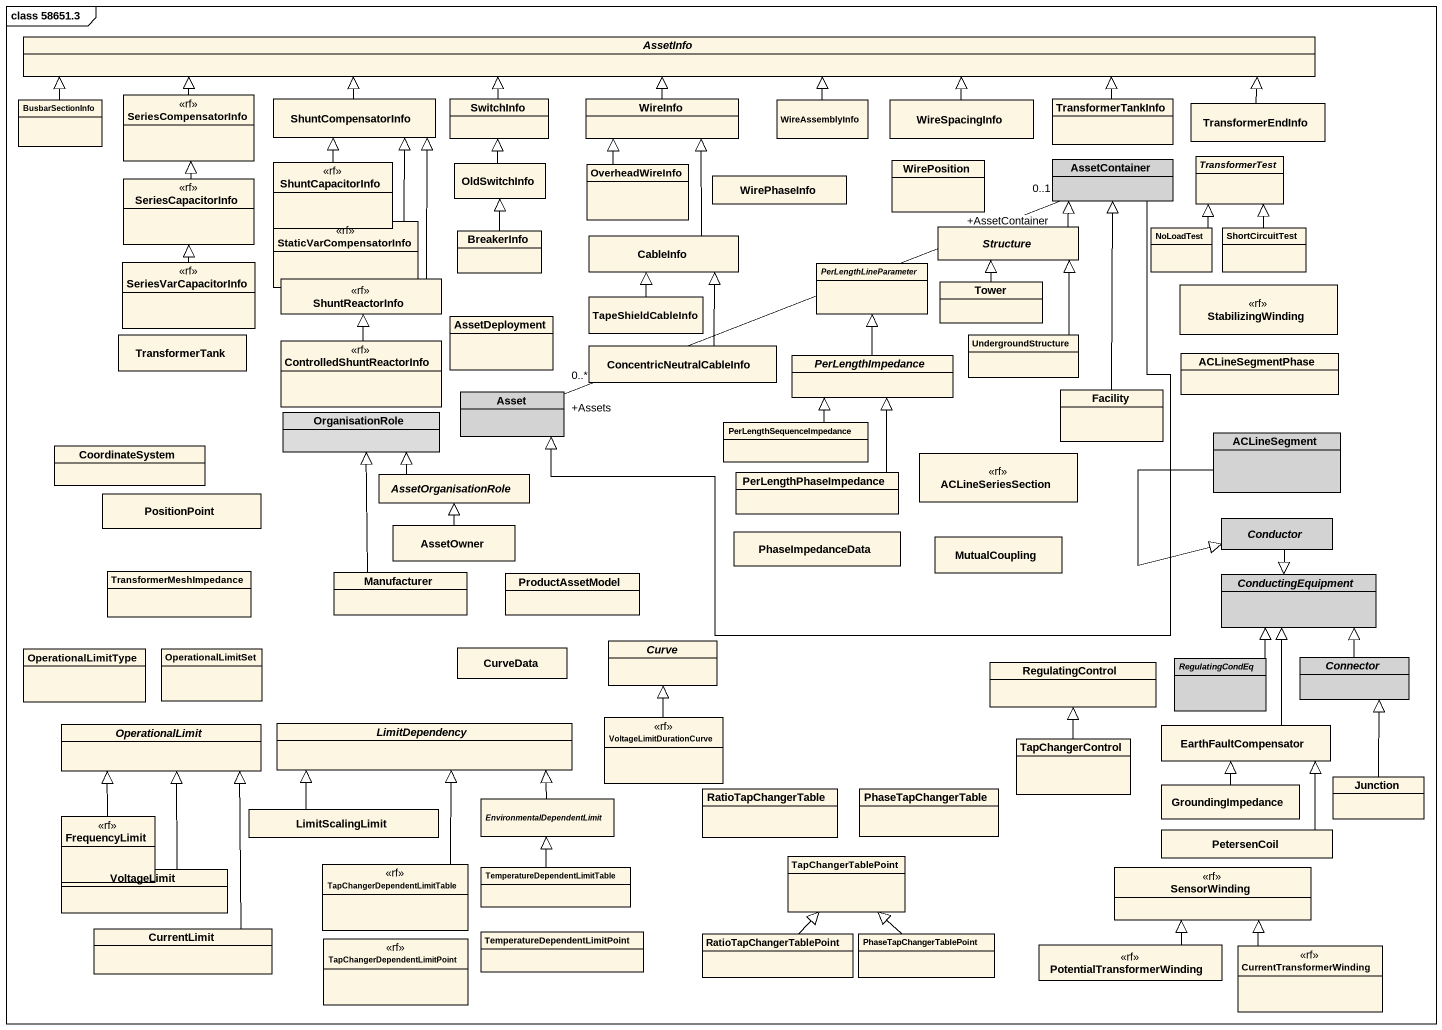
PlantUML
@startuml
mainframe class 58651.3
hide circle
hide empty members
abstract class AssetInfo
class BusbarSectionInfo
class SeriesCompensatorInfo <<rf>>
class ShuntCompensatorInfo
class SwitchInfo
class WireInfo
class WireAssemblyInfo
class WireSpacingInfo
class TransformerTankInfo
class TransformerEndInfo
class ShuntCapacitorInfo <<rf>>
class OldSwitchInfo
class OverheadWireInfo
class WirePosition
class AssetContainer #D3D3D3
abstract class TransformerTest
class SeriesCapacitorInfo <<rf>>
class WirePhaseInfo
class SeriesVarCapacitorInfo <<rf>>
class StaticVarCompensatorInfo <<rf>>
class BreakerInfo
class CableInfo
abstract class Structure
class NoLoadTest
class ShortCircuitTest
class ShuntReactorInfo <<rf>>
class TapeShieldCableInfo
abstract class PerLengthLineParameter
class Tower
class StabilizingWinding <<rf>>
class TransformerTank
class ControlledShuntReactorInfo <<rf>>
class AssetDeployment
class ConcentricNeutralCableInfo
class UndergroundStructure
class ACLineSegmentPhase
class Asset #D3D3D3
abstract class PerLengthImpedance
class Facility
class CoordinateSystem
class OrganisationRole #DCDCDC
class PerLengthSequenceImpedance
class ACLineSegment #D3D3D3
abstract class AssetOrganisationRole
class PerLengthPhaseImpedance
class ACLineSeriesSection <<rf>>
class PositionPoint
class AssetOwner
class PhaseImpedanceData
class MutualCoupling
abstract class Conductor #D3D3D3
class TransformerMeshImpedance
class Manufacturer
class ProductAssetModel
abstract class ConductingEquipment #D3D3D3
class OperationalLimitType
class OperationalLimitSet
class CurveData
abstract class Curve
class RegulatingControl
abstract class RegulatingCondEq #D3D3D3
abstract class Connector #D3D3D3
class VoltageLimitDurationCurve <<rf>>
abstract class OperationalLimit
abstract class LimitDependency
class TapChangerControl
class EarthFaultCompensator
class LimitScalingLimit
abstract class EnvironmentalDependentLimit
class RatioTapChangerTable
class PhaseTapChangerTable
class GroundingImpedance
class Junction
class FrequencyLimit <<rf>>
class TapChangerTablePoint
class PetersenCoil
class VoltageLimit
class "TapChangerDependentLimitTable" as TapChangerDependentLimitTabl <<rf>>
class "TemperatureDependentLimitTable" as TemperatureDependentLimitTab
class SensorWinding <<rf>>
class CurrentLimit
class "TapChangerDependentLimitPoint" as TapChangerDependentLimitPoin <<rf>>
class "TemperatureDependentLimitPoint" as TemperatureDependentLimitPoi
class RatioTapChangerTablePoint
class PhaseTapChangerTablePoint
class PotentialTransformerWinding <<rf>>
class CurrentTransformerWinding <<rf>>
BusbarSectionInfo -right-|> AssetInfo
SeriesCompensatorInfo -right-|> AssetInfo
ShuntCompensatorInfo -right-|> AssetInfo
SwitchInfo -right-|> AssetInfo
WireInfo -up-|> AssetInfo
WireAssemblyInfo -left-|> AssetInfo
WireSpacingInfo -left-|> AssetInfo
TransformerTankInfo -left-|> AssetInfo
TransformerEndInfo -left-|> AssetInfo
ShuntCapacitorInfo -up-|> ShuntCompensatorInfo
OldSwitchInfo -up-|> SwitchInfo
OverheadWireInfo -up-|> WireInfo
AssetContainer -left-|> Asset
SeriesCapacitorInfo -up-|> SeriesCompensatorInfo
SeriesVarCapacitorInfo -up-|> SeriesCapacitorInfo
StaticVarCompensatorInfo -up-|> ShuntCompensatorInfo
BreakerInfo -up-|> OldSwitchInfo
CableInfo -up-|> WireInfo
Structure -up-|> AssetContainer
NoLoadTest -up-|> TransformerTest
ShortCircuitTest -up-|> TransformerTest
ShuntReactorInfo -up-|> ShuntCompensatorInfo
TapeShieldCableInfo -up-|> CableInfo
Tower -up-|> Structure
ControlledShuntReactorInfo -up-|> ShuntReactorInfo
ConcentricNeutralCableInfo -up-|> CableInfo
UndergroundStructure -up-|> Structure
Asset "+Assets\n0..*" -right- "+AssetContainer\n0..1" AssetContainer
PerLengthImpedance -up-|> PerLengthLineParameter
Facility -up-|> AssetContainer
PerLengthSequenceImpedance -up-|> PerLengthImpedance
ACLineSegment --|> Conductor
AssetOrganisationRole -up-|> OrganisationRole
PerLengthPhaseImpedance -up-|> PerLengthImpedance
AssetOwner -up-|> AssetOrganisationRole
Conductor --|> ConductingEquipment
Manufacturer -up-|> OrganisationRole
RegulatingCondEq -up-|> ConductingEquipment
Connector -up-|> ConductingEquipment
VoltageLimitDurationCurve -up-|> Curve
TapChangerControl -up-|> RegulatingControl
EarthFaultCompensator -up-|> ConductingEquipment
LimitScalingLimit -up-|> LimitDependency
EnvironmentalDependentLimit -left-|> LimitDependency
GroundingImpedance -up-|> EarthFaultCompensator
Junction -up-|> Connector
FrequencyLimit -up-|> OperationalLimit
PetersenCoil -up-|> EarthFaultCompensator
VoltageLimit -up-|> OperationalLimit
TapChangerDependentLimitTabl -up-|> LimitDependency
TemperatureDependentLimitTab -up-|> EnvironmentalDependentLimit
CurrentLimit -up-|> OperationalLimit
RatioTapChangerTablePoint -up-|> TapChangerTablePoint
PhaseTapChangerTablePoint -up-|> TapChangerTablePoint
PotentialTransformerWinding -up-|> SensorWinding
CurrentTransformerWinding -up-|> SensorWinding
@enduml
